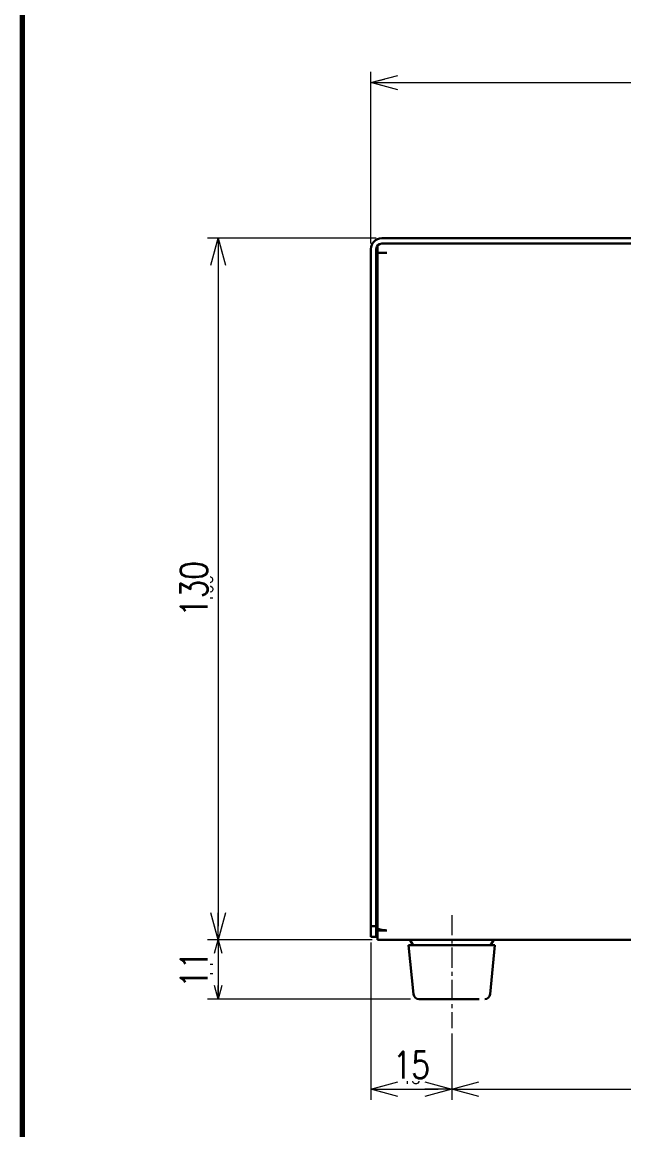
# Model space of a CAD drawing. Header units: millimetres. Extents: x 8 to 774, y 1 to 562.
# Drawn here: x 8 to 119.5, y 219.6 to 424.9 of the extents above; entities that cross this region are included whole.
import ezdxf

# ---------------------------------------------------------------- set-up
doc = ezdxf.new("R2010")
doc.units = ezdxf.units.MM
doc.linetypes.add('CENTER', pattern=[2, 1.25, -0.25, 0.25, -0.25])
doc.layers.get('0').update_dxf_attribs({"lineweight": 9})
doc.layers.get('Defpoints').update_dxf_attribs({"lineweight": 9})
for name, color, linetype, lineweight in [('2KD_寸法１', 7, 'Continuous', 15), ('2KD_寸法１ @ 1', 7, 'Continuous', 15), ('2KD_寸法１ @ 2', 7, 'Continuous', 15), ('AUX', 7, 'Continuous', 40)]:
    doc.layers.add(name, color=color, linetype=linetype, lineweight=lineweight)
doc.styles.get("Standard").update_dxf_attribs({"font": 'simplex.shx', "width": 0.8, "bigfont": 'extfont.shx'})
doc.dimstyles.new('KD-STD', dxfattribs={"dimscale": 0, "dimtxt": 2.5, "dimasz": 2.5, "dimexe": 1, "dimexo": 1, "dimgap": 1, "dimtad": 1, "dimdsep": 46, "dimtxsty": 'Standard', "dimblk": 'OPEN30', "dimcen": 0, "dimadec": 0, "dimazin": 0, "dimtfac": 1, "dimtmove": 0, "dimatfit": 3, "dimldrblk": 'OPEN30', "dimfxl": 1, "dimtfill": 1, "dimtolj": 1, "dimtzin": 0, "dimlwd": 15, "dimlwe": 15, "dimarcsym": 0})

# ---------------------------------------------------------------- blocks, each defined once
blk = doc.blocks.new('_Open30')
at = {"lineweight": -2}
for p, q in [((-1, 0.268), (0, 0)), ((0, 0), (-1, -0.268)), ((0, 0), (-1, 0))]:
    blk.add_line(p, q, dxfattribs=at)
blk = doc.blocks.new('*D62')
at = {"layer": '2KD_寸法１', "color": 0, "lineweight": 15}
for p, q in [((72.65, 383.88), (72.65, 414.72)), ((192.65, 383.88), (192.65, 414.72)), ((75.15, 413.72), (190.15, 413.72))]:
    blk.add_line(p, q, dxfattribs=at)
at = {"layer": 'Defpoints', "color": 0}
for p in [(192.65, 413.72), (72.65, 382.88), (192.65, 382.88)]:
    blk.add_point(p, dxfattribs=at)
at = {"layer": '2KD_寸法１', "color": 0, "lineweight": 15, "xscale": 2.5, "yscale": 2.5, "zscale": 2.5, "rotation": 180}
blk.add_blockref('_Open30', (72.65, 413.72), dxfattribs=at)
at = {"layer": '2KD_寸法１', "color": 0, "lineweight": 15, "xscale": 2.5, "yscale": 2.5, "zscale": 2.5}
blk.add_blockref('_Open30', (192.65, 413.72), dxfattribs=at)
at = {"layer": '2KD_寸法１', "color": 0, "insert": (132.65, 415.97), "char_height": 2.5, "attachment_point": 5, "bg_fill": 3, "box_fill_scale": 1.1, "bg_fill_color": 9, "bg_fill_true_color": 13158600, "bg_fill_transparency": 4391266}
blk.add_mtext('\\A1;120', dxfattribs=at)
blk = doc.blocks.new('*D63')
at = {"layer": '2KD_寸法１', "color": 0, "lineweight": 15}
for p, q in [((72.65, 384.88), (72.65, 415.72)), ((192.65, 384.88), (192.65, 415.72)), ((77.65, 413.72), (187.65, 413.72))]:
    blk.add_line(p, q, dxfattribs=at)
at = {"layer": 'Defpoints', "color": 0}
for p in [(192.65, 413.72), (72.65, 382.88), (192.65, 382.88)]:
    blk.add_point(p, dxfattribs=at)
at = {"layer": '2KD_寸法１', "color": 0, "lineweight": 15, "xscale": 5, "yscale": 5, "zscale": 5, "rotation": 180}
blk.add_blockref('_Open30', (72.65, 413.72), dxfattribs=at)
at = {"layer": '2KD_寸法１', "color": 0, "lineweight": 15, "xscale": 5, "yscale": 5, "zscale": 5}
blk.add_blockref('_Open30', (192.65, 413.72), dxfattribs=at)
at = {"layer": '2KD_寸法１', "color": 0, "insert": (132.65, 418.22), "char_height": 5, "attachment_point": 5, "bg_fill": 3, "box_fill_scale": 1.1, "bg_fill_color": 9, "bg_fill_true_color": 13158600, "bg_fill_transparency": 4391314}
blk.add_mtext('\\A1;120', dxfattribs=at)
blk = doc.blocks.new('*D64')
at = {"layer": '2KD_寸法１', "color": 0, "lineweight": 15}
for p, q in [((73.65, 384.88), (43.33, 384.88)), ((44.33, 382.38), (44.33, 257.38)), ((72.9, 254.88), (43.33, 254.88))]:
    blk.add_line(p, q, dxfattribs=at)
at = {"layer": 'Defpoints', "color": 0}
for p in [(74.65, 384.88), (44.33, 254.88), (73.9, 254.88)]:
    blk.add_point(p, dxfattribs=at)
at = {"layer": '2KD_寸法１', "color": 0, "lineweight": 15, "xscale": 2.5, "yscale": 2.5, "zscale": 2.5}
for p, rotation in [((44.33, 384.88), 90), ((44.33, 254.88), 270)]:
    blk.add_blockref('_Open30', p, dxfattribs=dict(at, rotation=rotation))
at = {"layer": '2KD_寸法１', "color": 0, "insert": (42.08, 319.88), "char_height": 2.5, "attachment_point": 5, "rotation": 90, "bg_fill": 3, "box_fill_scale": 1.1, "bg_fill_color": 9, "bg_fill_true_color": 13158600, "bg_fill_transparency": 4391406}
blk.add_mtext('\\A1;130', dxfattribs=at)
blk = doc.blocks.new('*D65')
at = {"layer": '2KD_寸法１', "color": 0, "lineweight": 15}
for p, q in [((72.65, 384.88), (42.33, 384.88)), ((44.33, 379.88), (44.33, 259.88)), ((71.9, 254.88), (42.33, 254.88))]:
    blk.add_line(p, q, dxfattribs=at)
at = {"layer": 'Defpoints', "color": 0}
for p in [(74.65, 384.88), (44.33, 254.88), (73.9, 254.88)]:
    blk.add_point(p, dxfattribs=at)
at = {"layer": '2KD_寸法１', "color": 0, "lineweight": 15, "xscale": 5, "yscale": 5, "zscale": 5}
for p, rotation in [((44.33, 384.88), 90), ((44.33, 254.88), 270)]:
    blk.add_blockref('_Open30', p, dxfattribs=dict(at, rotation=rotation))
at = {"layer": '2KD_寸法１', "color": 0, "insert": (39.83, 319.88), "char_height": 5, "attachment_point": 5, "rotation": 90, "bg_fill": 3, "box_fill_scale": 1.1, "bg_fill_color": 9, "bg_fill_true_color": 13158600, "bg_fill_transparency": 4391306}
blk.add_mtext('\\A1;130', dxfattribs=at)
blk = doc.blocks.new('*D66')
at = {"layer": '2KD_寸法１', "color": 0, "lineweight": 15}
for p, q in [((72.9, 254.88), (43.33, 254.88)), ((44.33, 252.38), (44.33, 246.38)), ((80.02, 243.88), (43.33, 243.88))]:
    blk.add_line(p, q, dxfattribs=at)
at = {"layer": 'Defpoints', "color": 0}
for p in [(73.9, 254.88), (44.33, 243.88), (81.02, 243.88)]:
    blk.add_point(p, dxfattribs=at)
at = {"layer": '2KD_寸法１', "color": 0, "lineweight": 15, "xscale": 2.5, "yscale": 2.5, "zscale": 2.5}
for p, rotation in [((44.33, 254.88), 90), ((44.33, 243.88), 270)]:
    blk.add_blockref('_Open30', p, dxfattribs=dict(at, rotation=rotation))
at = {"layer": '2KD_寸法１', "color": 0, "insert": (42.08, 249.38), "char_height": 2.5, "attachment_point": 5, "rotation": 90, "bg_fill": 3, "box_fill_scale": 1.1, "bg_fill_color": 9, "bg_fill_true_color": 13158600, "bg_fill_transparency": 4391390}
blk.add_mtext('\\A1;11', dxfattribs=at)
blk = doc.blocks.new('*D67')
at = {"layer": '2KD_寸法１', "color": 0, "lineweight": 15}
for p, q in [((71.9, 254.88), (42.33, 254.88)), ((44.33, 254.88), (44.33, 243.88)), ((79.02, 243.88), (42.33, 243.88))]:
    blk.add_line(p, q, dxfattribs=at)
at = {"layer": 'Defpoints', "color": 0}
for p in [(73.9, 254.88), (44.33, 243.88), (81.02, 243.88)]:
    blk.add_point(p, dxfattribs=at)
at = {"layer": '2KD_寸法１', "color": 0, "insert": (39.83, 249.38), "char_height": 5, "attachment_point": 5, "rotation": 90, "bg_fill": 3, "box_fill_scale": 1.1, "bg_fill_color": 9, "bg_fill_true_color": 13158600, "bg_fill_transparency": 4391346}
blk.add_mtext('\\A1;11', dxfattribs=at)
blk = doc.blocks.new('*D68')
at = {"layer": '2KD_寸法１', "color": 0, "lineweight": 15}
for p, q in [((72.65, 254.38), (72.65, 226.18)), ((87.65, 237.48), (87.65, 226.18)), ((75.15, 227.18), (85.15, 227.18))]:
    blk.add_line(p, q, dxfattribs=at)
at = {"layer": 'Defpoints', "color": 0}
for p in [(72.65, 255.38), (87.65, 238.48), (87.65, 227.18)]:
    blk.add_point(p, dxfattribs=at)
at = {"layer": '2KD_寸法１', "color": 0, "lineweight": 15, "xscale": 2.5, "yscale": 2.5, "zscale": 2.5, "rotation": 180}
blk.add_blockref('_Open30', (72.65, 227.18), dxfattribs=at)
at = {"layer": '2KD_寸法１', "color": 0, "lineweight": 15, "xscale": 2.5, "yscale": 2.5, "zscale": 2.5}
blk.add_blockref('_Open30', (87.65, 227.18), dxfattribs=at)
at = {"layer": '2KD_寸法１', "color": 0, "insert": (80.15, 229.43), "char_height": 2.5, "attachment_point": 5, "bg_fill": 3, "box_fill_scale": 1.1, "bg_fill_color": 9, "bg_fill_true_color": 13158600, "bg_fill_transparency": 4391298}
blk.add_mtext('\\A1;15', dxfattribs=at)
blk = doc.blocks.new('*D69')
at = {"layer": '2KD_寸法１', "color": 0, "lineweight": 15}
for p, q in [((72.65, 253.38), (72.65, 225.18)), ((87.65, 236.48), (87.65, 225.18)), ((77.65, 227.18), (82.65, 227.18))]:
    blk.add_line(p, q, dxfattribs=at)
at = {"layer": 'Defpoints', "color": 0}
for p in [(72.65, 255.38), (87.65, 238.48), (87.65, 227.18)]:
    blk.add_point(p, dxfattribs=at)
at = {"layer": '2KD_寸法１', "color": 0, "lineweight": 15, "xscale": 5, "yscale": 5, "zscale": 5, "rotation": 180}
blk.add_blockref('_Open30', (72.65, 227.18), dxfattribs=at)
at = {"layer": '2KD_寸法１', "color": 0, "lineweight": 15, "xscale": 5, "yscale": 5, "zscale": 5}
blk.add_blockref('_Open30', (87.65, 227.18), dxfattribs=at)
at = {"layer": '2KD_寸法１', "color": 0, "insert": (80.15, 231.68), "char_height": 5, "attachment_point": 5, "bg_fill": 3, "box_fill_scale": 1.1, "bg_fill_color": 9, "bg_fill_true_color": 13158600, "bg_fill_transparency": 4391398}
blk.add_mtext('\\A1;15', dxfattribs=at)
blk = doc.blocks.new('*D70')
at = {"layer": '2KD_寸法１', "color": 0, "lineweight": 15}
for p, q in [((87.65, 237.48), (87.65, 226.18)), ((177.65, 237.48), (177.65, 226.18)), ((90.15, 227.18), (175.15, 227.18))]:
    blk.add_line(p, q, dxfattribs=at)
at = {"layer": 'Defpoints', "color": 0}
for p in [(87.65, 238.48), (177.65, 238.48), (177.65, 227.18)]:
    blk.add_point(p, dxfattribs=at)
at = {"layer": '2KD_寸法１', "color": 0, "lineweight": 15, "xscale": 2.5, "yscale": 2.5, "zscale": 2.5, "rotation": 180}
blk.add_blockref('_Open30', (87.65, 227.18), dxfattribs=at)
at = {"layer": '2KD_寸法１', "color": 0, "lineweight": 15, "xscale": 2.5, "yscale": 2.5, "zscale": 2.5}
blk.add_blockref('_Open30', (177.65, 227.18), dxfattribs=at)
at = {"layer": '2KD_寸法１', "color": 0, "insert": (132.65, 229.43), "char_height": 2.5, "attachment_point": 5, "bg_fill": 3, "box_fill_scale": 1.1, "bg_fill_color": 9, "bg_fill_true_color": 13158600, "bg_fill_transparency": 4391290}
blk.add_mtext('\\A1;90', dxfattribs=at)
blk = doc.blocks.new('*D71')
at = {"layer": '2KD_寸法１', "color": 0, "lineweight": 15}
for p, q in [((87.65, 236.48), (87.65, 225.18)), ((177.65, 236.48), (177.65, 225.18)), ((92.65, 227.18), (172.65, 227.18))]:
    blk.add_line(p, q, dxfattribs=at)
at = {"layer": 'Defpoints', "color": 0}
for p in [(87.65, 238.48), (177.65, 238.48), (177.65, 227.18)]:
    blk.add_point(p, dxfattribs=at)
at = {"layer": '2KD_寸法１', "color": 0, "lineweight": 15, "xscale": 5, "yscale": 5, "zscale": 5, "rotation": 180}
blk.add_blockref('_Open30', (87.65, 227.18), dxfattribs=at)
at = {"layer": '2KD_寸法１', "color": 0, "lineweight": 15, "xscale": 5, "yscale": 5, "zscale": 5}
blk.add_blockref('_Open30', (177.65, 227.18), dxfattribs=at)
at = {"layer": '2KD_寸法１', "color": 0, "insert": (132.65, 231.68), "char_height": 5, "attachment_point": 5, "bg_fill": 3, "box_fill_scale": 1.1, "bg_fill_color": 9, "bg_fill_true_color": 13158600, "bg_fill_transparency": 4391426}
blk.add_mtext('\\A1;90', dxfattribs=at)
blk = doc.blocks.new('A$C69731D33')
at = {"color": 7, "linetype": 'Continuous', "lineweight": 30}
for p, q in [((-58, 0), (58, 0)), ((-60, -127.5), (-60, -2)), ((-59, -127.5), (-59, -2)), ((-58.75, -1.34), (-58.75, -2.7)), ((-58, -1), (58, -1)), ((-58.75, -2.7), (-58.75, -127.95)), ((-57.05, -2.7), (-58.75, -2.7)), ((-58.75, -19.75), (-59, -19.5)), ((-59, -22.5), (-58.75, -22.25)), ((-58.75, -123.75), (-59, -123.5)), ((-59, -126.5), (-58.75, -126.25)), ((-60, -127.5), (-59, -127.5)), ((-60, -129.5), (-60, -127.5)), ((-59, -127.5), (-59, -129.5)), ((-58.75, -127.95), (-58.75, -128.3)), ((-57.05, -128.3), (-58.75, -128.3)), ((-58.75, -128.3), (-58.75, -130)), ((-57.55, -128.23), (-57.55, -128.3)), ((-59, -129.5), (-60, -129.5)), ((-57.05, -130), (-58.75, -130)), ((57.05, -130), (-57.05, -130)), ((-53, -131), (-52.09, -140.1)), ((-37, -131), (-53, -131)), ((-52.77, -130), (-52.19, -131)), ((-37.91, -140.1), (-37, -131)), ((-37.81, -131), (-37.23, -130))]:
    blk.add_line(p, q, dxfattribs=at)
for centre, radius, start, end in [((-58, -2), 2, 90, 180), ((-58, -2), 1, 90, 180), ((-51.1, -140), 1, 185.7106, 270), ((-38.9, -140), 1, 270, 354.2894)]:
    blk.add_arc(centre, radius, start, end, dxfattribs=at)
for points, knots in [([(-57.05, -128.3), (-57.27, -128.27), (-57.72, -128.21), (-58.28, -128.12), (-58.67, -128.03), (-58.72, -127.98), (-58.75, -127.95)], [0, 0, 0, 0, 0.25, 0.5, 0.75, 1, 1, 1, 1]), ([(-51.09, -141), (-51.09, -141), (-51.14, -141), (-50.99, -141), (-50.63, -141), (-49.84, -141), (-48.42, -141), (-46.58, -141), (-44.99, -141), (-43.74, -141), (-42.55, -141), (-41.13, -141), (-40.38, -141), (-39.9, -141)], [0, 0, 0, 0, 0.000124, 0.080793, 0.161462, 0.240455, 0.387195, 0.533935, 0.612928, 0.693598, 0.774267, 0.85326, 1, 1, 1, 1])]:
    blk.add_open_spline(points, degree=3, knots=knots, dxfattribs=at)
blk = doc.blocks.new('*U77')
at = {"layer": '2KD_寸法１ @ 1'}
dim = blk.add_linear_dim(base=(192.65, 413.723), p1=(72.65, 382.881), p2=(192.65, 382.881), dimstyle='KD-STD', override={"dimscale": 1, "dimtix": 0, "dimtofl": 1, "dimtmove": 0, "dimatfit": 3}, dxfattribs=at)
dim.commit()
dim.dimension.update_dxf_attribs({"geometry": '*D62', "text_midpoint": (132.65, 415.973)})
at = {"layer": '2KD_寸法１ @ 2'}
dim = blk.add_linear_dim(base=(192.65, 413.723), p1=(72.65, 382.881), p2=(192.65, 382.881), dimstyle='KD-STD', override={"dimscale": 2, "dimtix": 0, "dimtofl": 1, "dimtmove": 0, "dimatfit": 3}, dxfattribs=at)
dim.commit()
dim.dimension.update_dxf_attribs({"geometry": '*D63', "text_midpoint": (132.65, 418.223)})
blk = doc.blocks.new('*U78')
at = {"layer": '2KD_寸法１ @ 1'}
dim = blk.add_linear_dim(base=(44.333, 254.881), p1=(74.65, 384.881), p2=(73.9, 254.881), angle=90, dimstyle='KD-STD', override={"dimscale": 1, "dimtix": 0, "dimtofl": 1, "dimtmove": 0, "dimatfit": 3}, dxfattribs=at)
dim.commit()
dim.dimension.update_dxf_attribs({"geometry": '*D64', "text_midpoint": (42.083, 319.881)})
at = {"layer": '2KD_寸法１ @ 2'}
dim = blk.add_linear_dim(base=(44.333, 254.881), p1=(74.65, 384.881), p2=(73.9, 254.881), angle=90, dimstyle='KD-STD', override={"dimscale": 2, "dimtix": 0, "dimtofl": 1, "dimtmove": 0, "dimatfit": 3}, dxfattribs=at)
dim.commit()
dim.dimension.update_dxf_attribs({"geometry": '*D65', "text_midpoint": (39.833, 319.881)})
blk = doc.blocks.new('*U79')
at = {"layer": '2KD_寸法１ @ 1'}
dim = blk.add_linear_dim(base=(44.333, 243.881), p1=(73.9, 254.881), p2=(81.023, 243.881), angle=90, dimstyle='KD-STD', override={"dimscale": 1, "dimtix": 0, "dimtofl": 1, "dimtmove": 0, "dimatfit": 3}, dxfattribs=at)
dim.commit()
dim.dimension.update_dxf_attribs({"geometry": '*D66', "text_midpoint": (42.083, 249.381)})
at = {"layer": '2KD_寸法１ @ 2'}
dim = blk.add_linear_dim(base=(44.333, 243.881), p1=(73.9, 254.881), p2=(81.023, 243.881), angle=90, dimstyle='KD-STD', override={"dimscale": 2, "dimtix": 0, "dimtofl": 1, "dimtmove": 0, "dimatfit": 3}, dxfattribs=at)
dim.commit()
dim.dimension.update_dxf_attribs({"geometry": '*D67', "text_midpoint": (39.833, 249.381)})
blk = doc.blocks.new('*U80')
at = {"layer": '2KD_寸法１ @ 1'}
dim = blk.add_linear_dim(base=(87.65, 227.178), p1=(72.65, 255.381), p2=(87.65, 238.478), dimstyle='KD-STD', override={"dimscale": 1, "dimtix": 0, "dimtofl": 1, "dimtmove": 0, "dimatfit": 3}, dxfattribs=at)
dim.commit()
dim.dimension.update_dxf_attribs({"geometry": '*D68', "text_midpoint": (80.15, 229.428)})
at = {"layer": '2KD_寸法１ @ 2'}
dim = blk.add_linear_dim(base=(87.65, 227.178), p1=(72.65, 255.381), p2=(87.65, 238.478), dimstyle='KD-STD', override={"dimscale": 2, "dimtix": 0, "dimtofl": 1, "dimtmove": 0, "dimatfit": 3}, dxfattribs=at)
dim.commit()
dim.dimension.update_dxf_attribs({"geometry": '*D69', "text_midpoint": (80.15, 231.678)})
blk = doc.blocks.new('*U81')
at = {"layer": '2KD_寸法１ @ 1'}
dim = blk.add_linear_dim(base=(177.65, 227.178), p1=(87.65, 238.478), p2=(177.65, 238.478), dimstyle='KD-STD', override={"dimscale": 1, "dimtix": 0, "dimtofl": 1, "dimtmove": 0, "dimatfit": 3}, dxfattribs=at)
dim.commit()
dim.dimension.update_dxf_attribs({"geometry": '*D70', "text_midpoint": (132.65, 229.428)})
at = {"layer": '2KD_寸法１ @ 2'}
dim = blk.add_linear_dim(base=(177.65, 227.178), p1=(87.65, 238.478), p2=(177.65, 238.478), dimstyle='KD-STD', override={"dimscale": 2, "dimtix": 0, "dimtofl": 1, "dimtmove": 0, "dimatfit": 3}, dxfattribs=at)
dim.commit()
dim.dimension.update_dxf_attribs({"geometry": '*D71', "text_midpoint": (132.65, 231.678)})

msp = doc.modelspace()

# ---------------------------------------------------------------- linework, layer by layer
at = {"layer": '2KD_寸法１', "linetype": 'CENTER', "ltscale": 3}
msp.add_line((87.65, 259.44), (87.65, 238.48), dxfattribs=at)
at = {"layer": 'AUX', "lineweight": 70}
msp.add_lwpolyline([(8, 8), (774, 8), (774, 562), (8, 562)], close=True, dxfattribs=at)

# ---------------------------------------------------------------- next in the draw order: block references
at = {"layer": '2KD_寸法１'}
msp.add_blockref('*U77', (0, 0), dxfattribs=at)

# ---------------------------------------------------------------- next in the draw order: block references
msp.add_blockref('*U78', (0, 0), dxfattribs=at)

# ---------------------------------------------------------------- next in the draw order: block references
msp.add_blockref('*U79', (0, 0), dxfattribs=at)

# ---------------------------------------------------------------- next in the draw order: block references
msp.add_blockref('*U80', (0, 0), dxfattribs=at)

# ---------------------------------------------------------------- next in the draw order: block references
msp.add_blockref('*U81', (0, 0), dxfattribs=at)

# ---------------------------------------------------------------- next in the draw order: block references
msp.add_blockref('A$C69731D33', (132.65, 384.88))

doc.saveas('drawing.dxf')
